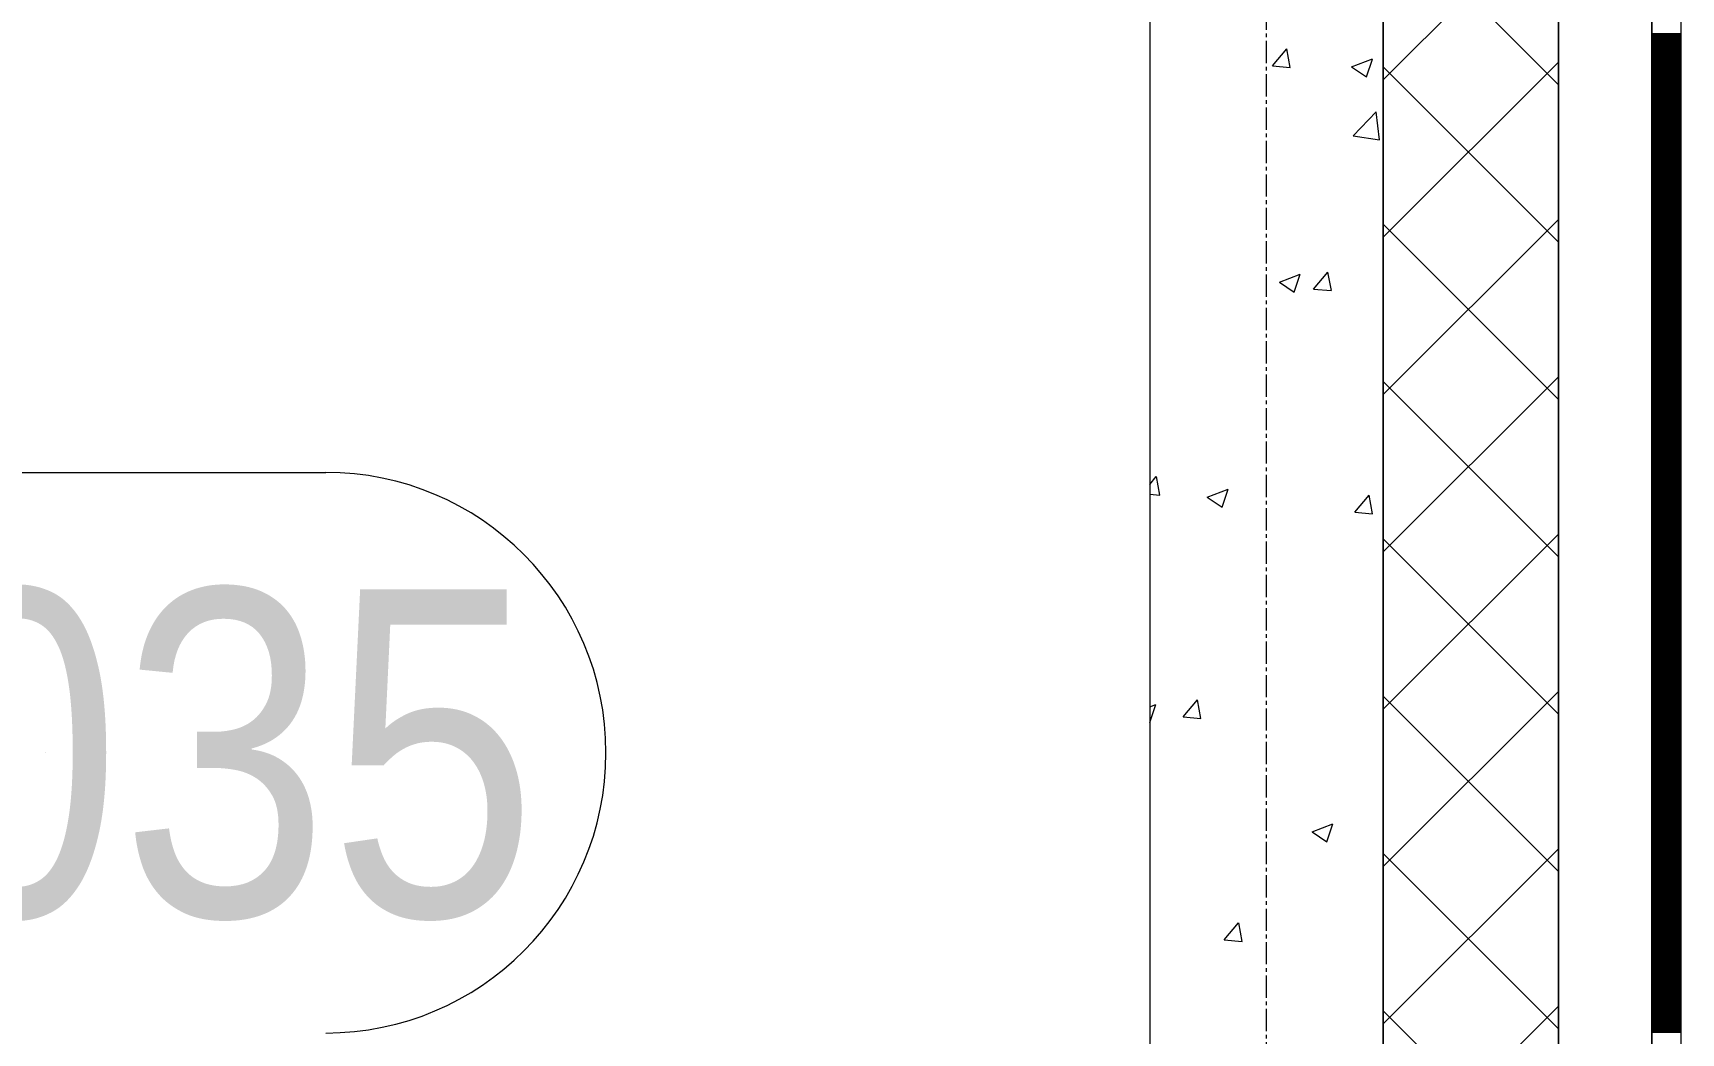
# Model space of a CAD drawing. Header units: millimetres. Extents: x -24360 to 609566, y -391049 to 148426.
# Drawn here: x 260589 to 262000, y -160594 to -159737 of the extents above; entities that cross this region are included whole.
import ezdxf
from ezdxf.enums import TextEntityAlignment as Align

# ---------------------------------------------------------------- set-up
doc = ezdxf.new("R2010")
doc.units = ezdxf.units.MM
doc.linetypes.add('CENTER2', pattern=[28.575, 19.05, -3.175, 3.175, -3.175])
for name, color, linetype, lineweight in [('АР_Area', 5, 'Continuous', 5), ('АР_Стены ПЕНОблок', 52, 'Continuous', 20), ('АР_Тонкая', 254, 'Continuous', 5), ('АР_Утеплитель', 31, 'Continuous', 0), ('АР_Штриховка', 8, 'Continuous', 0)]:
    doc.layers.add(name, color=color, linetype=linetype, lineweight=lineweight)
doc.layers.add('АР_Оси_РД_100', color=7, linetype='Continuous', lineweight=0, true_color=0x525252)
doc.styles.add('style1', font='ARIALN.TTF')

# ---------------------------------------------------------------- blocks, each defined once
blk = doc.blocks.new('MOK-МаркаПом_овал_ареал')
blk.add_line((-2.75, 3), (2.75, 3))
for centre, radius, start, end in [((2.75, 0), 3, 270, 90), ((-3.75, 0), 3.5, 0, 0.001)]:
    blk.add_arc(centre, radius, start, end)
at = {"color": 0, "style": 'style1'}
blk.add_attdef('АР-ПОМЕЩЕНИЕ:НОМЕР', text='', height=3.5, dxfattribs=at).set_placement((0, 0), align=Align.MIDDLE)

msp = doc.modelspace()

# ---------------------------------------------------------------- linework, layer by layer
at = {"layer": 'АР_Оси_РД_100', "linetype": 'CENTER2'}
for q in [(261645, -155721.321), (261645, -158150)]:
    msp.add_line((261645, -167650), q, dxfattribs=at)
at = {"layer": 'АР_Стены ПЕНОблок', "color": 18, "linetype": 'Continuous', "lineweight": 20, "true_color": 0x000000}
for p, q in [((261545, -158150), (261545, -168350)), ((261745, -168350), (261745, -158150))]:
    msp.add_line(p, q, dxfattribs=at)
at = {"layer": 'АР_Тонкая', "color": 18, "linetype": 'Continuous', "lineweight": 5, "true_color": 0x000000}
for p, q in [((261895, -158150), (261895, -168350)), ((261975, -168350), (261975, -158150)), ((261975, -158150), (261975, -168350)), ((262000, -168350), (262000, -158150))]:
    msp.add_line(p, q, dxfattribs=at)
at = {"layer": 'АР_Утеплитель', "color": 18, "linetype": 'Continuous', "lineweight": 0, "true_color": 0x000000}
for p, q in [((261745, -158150), (261745, -168350)), ((261895, -168350), (261895, -158150))]:
    msp.add_line(p, q, dxfattribs=at)
at = {"layer": 'АР_Штриховка', "color": 18, "linetype": 'Continuous', "lineweight": 0, "true_color": 0x000000}
for p, q in [((261745, -159777.663), (261895, -159627.663)), ((261895, -159781.806), (261745, -159631.806)), ((261975, -159738), (262000, -159738)), ((261975, -159739), (262000, -159739)), ((261975, -159740), (262000, -159740)), ((261975, -159741), (262000, -159741)), ((261975, -159742), (262000, -159742)), ((261975, -159743), (262000, -159743)), ((261975, -159744), (262000, -159744)), ((261975, -159745), (262000, -159745)), ((261975, -159746), (262000, -159746)), ((261975, -159747), (262000, -159747)), ((261650.047, -159765.699), (261662.292, -159751.106)), ((261665.315, -159767.012), (261662.378, -159751.091)), ((261717.883, -159766.576), (261735.667, -159759.749)), ((261730.501, -159775.147), (261735.651, -159759.798)), ((261975, -159748), (262000, -159748)), ((261975, -159749), (262000, -159749)), ((261975, -159750), (262000, -159750)), ((261975, -159751), (262000, -159751)), ((261975, -159752), (262000, -159752)), ((261975, -159753), (262000, -159753)), ((261975, -159754), (262000, -159754)), ((261975, -159755), (262000, -159755)), ((261975, -159756), (262000, -159756)), ((261975, -159757), (262000, -159757)), ((261975, -159758), (262000, -159758)), ((261975, -159759), (262000, -159759)), ((261975, -159760), (262000, -159760)), ((261975, -159761), (262000, -159761)), ((261975, -159762), (262000, -159762)), ((261650.047, -159765.7), (261665.229, -159767.028)), ((261717.861, -159766.623), (261730.496, -159775.145)), ((261745, -159912.367), (261895, -159762.367)), ((261895, -159916.51), (261745, -159766.51)), ((261975, -159763), (262000, -159763)), ((261975, -159764), (262000, -159764)), ((261975, -159765), (262000, -159765)), ((261975, -159766), (262000, -159766)), ((261975, -159767), (262000, -159767)), ((261975, -159768), (262000, -159768)), ((261975, -159769), (262000, -159769)), ((261975, -159770), (262000, -159770)), ((261975, -159771), (262000, -159771)), ((261975, -159772), (262000, -159772)), ((261975, -159773), (262000, -159773)), ((261975, -159774), (262000, -159774)), ((261975, -159775), (262000, -159775)), ((261975, -159776), (262000, -159776)), ((261975, -159777), (262000, -159777)), ((261975, -159778), (262000, -159778)), ((261975, -159779), (262000, -159779)), ((261975, -159780), (262000, -159780)), ((261975, -159781), (262000, -159781)), ((261975, -159782), (262000, -159782)), ((261975, -159783), (262000, -159783)), ((261975, -159784), (262000, -159784)), ((261975, -159785), (262000, -159785)), ((261975, -159786), (262000, -159786)), ((261975, -159787), (262000, -159787)), ((261975, -159788), (262000, -159788)), ((261975, -159789), (262000, -159789)), ((261975, -159790), (262000, -159790)), ((261975, -159791), (262000, -159791)), ((261975, -159792), (262000, -159792)), ((261975, -159793), (262000, -159793)), ((261975, -159794), (262000, -159794)), ((261975, -159795), (262000, -159795)), ((261975, -159796), (262000, -159796)), ((261975, -159797), (262000, -159797)), ((261975, -159798), (262000, -159798)), ((261975, -159799), (262000, -159799)), ((261975, -159800), (262000, -159800)), ((261975, -159801), (262000, -159801)), ((261975, -159802), (262000, -159802)), ((261975, -159803), (262000, -159803)), ((261975, -159804), (262000, -159804)), ((261719.233, -159825.521), (261739.017, -159804.902)), ((261741.847, -159829.022), (261739.041, -159804.899)), ((261975, -159805), (262000, -159805)), ((261975, -159806), (262000, -159806)), ((261975, -159807), (262000, -159807)), ((261975, -159808), (262000, -159808)), ((261975, -159809), (262000, -159809)), ((261975, -159810), (262000, -159810)), ((261975, -159811), (262000, -159811)), ((261975, -159812), (262000, -159812)), ((261975, -159813), (262000, -159813)), ((261975, -159814), (262000, -159814)), ((261975, -159815), (262000, -159815)), ((261975, -159816), (262000, -159816)), ((261975, -159817), (262000, -159817)), ((261975, -159818), (262000, -159818)), ((261719.251, -159825.559), (261741.84, -159829.062)), ((261975, -159819), (262000, -159819)), ((261975, -159820), (262000, -159820)), ((261975, -159821), (262000, -159821)), ((261975, -159822), (262000, -159822)), ((261975, -159823), (262000, -159823)), ((261975, -159824), (262000, -159824)), ((261975, -159825), (262000, -159825)), ((261975, -159826), (262000, -159826)), ((261975, -159827), (262000, -159827)), ((261975, -159828), (262000, -159828)), ((261975, -159829), (262000, -159829)), ((261975, -159830), (262000, -159830)), ((261975, -159831), (262000, -159831)), ((261975, -159832), (262000, -159832)), ((261975, -159833), (262000, -159833)), ((261975, -159834), (262000, -159834)), ((261975, -159835), (262000, -159835)), ((261975, -159836), (262000, -159836)), ((261975, -159837), (262000, -159837)), ((261975, -159838), (262000, -159838)), ((261975, -159839), (262000, -159839)), ((261975, -159840), (262000, -159840)), ((261975, -159841), (262000, -159841)), ((261975, -159842), (262000, -159842)), ((261975, -159843), (262000, -159843)), ((261975, -159844), (262000, -159844)), ((261975, -159845), (262000, -159845)), ((261975, -159846), (262000, -159846)), ((261975, -159847), (262000, -159847)), ((261975, -159848), (262000, -159848)), ((261975, -159849), (262000, -159849)), ((261975, -159850), (262000, -159850)), ((261975, -159851), (262000, -159851)), ((261975, -159852), (262000, -159852)), ((261975, -159853), (262000, -159853)), ((261975, -159854), (262000, -159854)), ((261975, -159855), (262000, -159855)), ((261975, -159856), (262000, -159856)), ((261975, -159857), (262000, -159857)), ((261975, -159858), (262000, -159858)), ((261975, -159859), (262000, -159859)), ((261975, -159860), (262000, -159860)), ((261975, -159861), (262000, -159861)), ((261975, -159862), (262000, -159862)), ((261975, -159863), (262000, -159863)), ((261975, -159864), (262000, -159864)), ((261975, -159865), (262000, -159865)), ((261975, -159866), (262000, -159866)), ((261975, -159867), (262000, -159867)), ((261975, -159868), (262000, -159868)), ((261975, -159869), (262000, -159869)), ((261975, -159870), (262000, -159870)), ((261975, -159871), (262000, -159871)), ((261975, -159872), (262000, -159872)), ((261975, -159873), (262000, -159873)), ((261975, -159874), (262000, -159874)), ((261975, -159875), (262000, -159875)), ((261975, -159876), (262000, -159876)), ((261975, -159877), (262000, -159877)), ((261975, -159878), (262000, -159878)), ((261975, -159879), (262000, -159879)), ((261975, -159880), (262000, -159880)), ((261975, -159881), (262000, -159881)), ((261975, -159882), (262000, -159882)), ((261975, -159883), (262000, -159883)), ((261975, -159884), (262000, -159884)), ((261975, -159885), (262000, -159885)), ((261975, -159886), (262000, -159886)), ((261975, -159887), (262000, -159887)), ((261975, -159888), (262000, -159888)), ((261975, -159889), (262000, -159889)), ((261745, -160047.07), (261895, -159897.07)), ((261895, -160051.214), (261745, -159901.214)), ((261975, -159890), (262000, -159890)), ((261975, -159891), (262000, -159891)), ((261975, -159892), (262000, -159892)), ((261975, -159893), (262000, -159893)), ((261975, -159894), (262000, -159894)), ((261975, -159895), (262000, -159895)), ((261975, -159896), (262000, -159896)), ((261975, -159897), (262000, -159897)), ((261975, -159898), (262000, -159898)), ((261975, -159899), (262000, -159899)), ((261975, -159900), (262000, -159900)), ((261975, -159901), (262000, -159901)), ((261975, -159902), (262000, -159902)), ((261975, -159903), (262000, -159903)), ((261975, -159904), (262000, -159904)), ((261975, -159905), (262000, -159905)), ((261975, -159906), (262000, -159906)), ((261975, -159907), (262000, -159907)), ((261975, -159908), (262000, -159908)), ((261975, -159909), (262000, -159909)), ((261975, -159910), (262000, -159910)), ((261975, -159911), (262000, -159911)), ((261975, -159912), (262000, -159912)), ((261975, -159913), (262000, -159913)), ((261975, -159914), (262000, -159914)), ((261975, -159915), (262000, -159915)), ((261975, -159916), (262000, -159916)), ((261975, -159917), (262000, -159917)), ((261975, -159918), (262000, -159918)), ((261975, -159919), (262000, -159919)), ((261975, -159920), (262000, -159920)), ((261975, -159921), (262000, -159921)), ((261975, -159922), (262000, -159922)), ((261975, -159923), (262000, -159923)), ((261975, -159924), (262000, -159924)), ((261975, -159925), (262000, -159925)), ((261975, -159926), (262000, -159926)), ((261975, -159927), (262000, -159927)), ((261975, -159928), (262000, -159928)), ((261975, -159929), (262000, -159929)), ((261975, -159930), (262000, -159930)), ((261975, -159931), (262000, -159931)), ((261656.081, -159950.764), (261673.865, -159943.937)), ((261668.698, -159959.335), (261673.849, -159943.986)), ((261685.29, -159956.756), (261697.535, -159942.162)), ((261700.558, -159958.069), (261697.621, -159942.148)), ((261975, -159932), (262000, -159932)), ((261975, -159933), (262000, -159933)), ((261975, -159934), (262000, -159934)), ((261975, -159935), (262000, -159935)), ((261975, -159936), (262000, -159936)), ((261975, -159937), (262000, -159937)), ((261975, -159938), (262000, -159938)), ((261975, -159939), (262000, -159939)), ((261975, -159940), (262000, -159940)), ((261975, -159941), (262000, -159941)), ((261975, -159942), (262000, -159942)), ((261975, -159943), (262000, -159943)), ((261975, -159944), (262000, -159944)), ((261975, -159945), (262000, -159945)), ((261656.059, -159950.811), (261668.694, -159959.333)), ((261685.29, -159956.757), (261700.472, -159958.085)), ((261975, -159946), (262000, -159946)), ((261975, -159947), (262000, -159947)), ((261975, -159948), (262000, -159948)), ((261975, -159949), (262000, -159949)), ((261975, -159950), (262000, -159950)), ((261975, -159951), (262000, -159951)), ((261975, -159952), (262000, -159952)), ((261975, -159953), (262000, -159953)), ((261975, -159954), (262000, -159954)), ((261975, -159955), (262000, -159955)), ((261975, -159956), (262000, -159956)), ((261975, -159957), (262000, -159957)), ((261975, -159958), (262000, -159958)), ((261975, -159959), (262000, -159959)), ((261975, -159960), (262000, -159960)), ((261975, -159961), (262000, -159961)), ((261975, -159962), (262000, -159962)), ((261975, -159963), (262000, -159963)), ((261975, -159964), (262000, -159964)), ((261975, -159965), (262000, -159965)), ((261975, -159966), (262000, -159966)), ((261975, -159967), (262000, -159967)), ((261975, -159968), (262000, -159968)), ((261975, -159969), (262000, -159969)), ((261975, -159970), (262000, -159970)), ((261975, -159971), (262000, -159971)), ((261975, -159972), (262000, -159972)), ((261975, -159973), (262000, -159973)), ((261975, -159974), (262000, -159974)), ((261975, -159975), (262000, -159975)), ((261975, -159976), (262000, -159976)), ((261975, -159977), (262000, -159977)), ((261975, -159978), (262000, -159978)), ((261975, -159979), (262000, -159979)), ((261975, -159980), (262000, -159980)), ((261975, -159981), (262000, -159981)), ((261975, -159982), (262000, -159982)), ((261975, -159983), (262000, -159983)), ((261975, -159984), (262000, -159984)), ((261975, -159985), (262000, -159985)), ((261975, -159986), (262000, -159986)), ((261975, -159987), (262000, -159987)), ((261975, -159988), (262000, -159988)), ((261975, -159989), (262000, -159989)), ((261975, -159990), (262000, -159990)), ((261975, -159991), (262000, -159991)), ((261975, -159992), (262000, -159992)), ((261975, -159993), (262000, -159993)), ((261975, -159994), (262000, -159994)), ((261975, -159995), (262000, -159995)), ((261975, -159996), (262000, -159996)), ((261975, -159997), (262000, -159997)), ((261975, -159998), (262000, -159998)), ((261975, -159999), (262000, -159999)), ((261975, -160000), (262000, -160000)), ((261975, -160001), (262000, -160001)), ((261975, -160002), (262000, -160002)), ((261975, -160003), (262000, -160003)), ((261975, -160004), (262000, -160004)), ((261975, -160005), (262000, -160005)), ((261975, -160006), (262000, -160006)), ((261975, -160007), (262000, -160007)), ((261975, -160008), (262000, -160008)), ((261975, -160009), (262000, -160009)), ((261975, -160010), (262000, -160010)), ((261975, -160011), (262000, -160011)), ((261975, -160012), (262000, -160012)), ((261975, -160013), (262000, -160013)), ((261975, -160014), (262000, -160014)), ((261975, -160015), (262000, -160015)), ((261975, -160016), (262000, -160016)), ((261975, -160017), (262000, -160017)), ((261975, -160018), (262000, -160018)), ((261975, -160019), (262000, -160019)), ((261975, -160020), (262000, -160020)), ((261975, -160021), (262000, -160021)), ((261975, -160022), (262000, -160022)), ((261975, -160023), (262000, -160023)), ((261975, -160024), (262000, -160024)), ((261975, -160025), (262000, -160025)), ((261975, -160026), (262000, -160026)), ((261975, -160027), (262000, -160027)), ((261975, -160028), (262000, -160028)), ((261975, -160029), (262000, -160029)), ((261975, -160030), (262000, -160030)), ((261745, -160181.774), (261895, -160031.774)), ((261895, -160185.918), (261745, -160035.918)), ((261975, -160031), (262000, -160031)), ((261975, -160032), (262000, -160032)), ((261975, -160033), (262000, -160033)), ((261975, -160034), (262000, -160034)), ((261975, -160035), (262000, -160035)), ((261975, -160036), (262000, -160036)), ((261975, -160037), (262000, -160037)), ((261975, -160038), (262000, -160038)), ((261975, -160039), (262000, -160039)), ((261975, -160040), (262000, -160040)), ((261975, -160041), (262000, -160041)), ((261975, -160042), (262000, -160042)), ((261975, -160043), (262000, -160043)), ((261975, -160044), (262000, -160044)), ((261975, -160045), (262000, -160045)), ((261975, -160046), (262000, -160046)), ((261975, -160047), (262000, -160047)), ((261975, -160048), (262000, -160048)), ((261975, -160049), (262000, -160049)), ((261975, -160050), (262000, -160050)), ((261975, -160051), (262000, -160051)), ((261975, -160052), (262000, -160052)), ((261975, -160053), (262000, -160053)), ((261975, -160054), (262000, -160054)), ((261975, -160055), (262000, -160055)), ((261975, -160056), (262000, -160056)), ((261975, -160057), (262000, -160057)), ((261975, -160058), (262000, -160058)), ((261975, -160059), (262000, -160059)), ((261975, -160060), (262000, -160060)), ((261975, -160061), (262000, -160061)), ((261975, -160062), (262000, -160062)), ((261975, -160063), (262000, -160063)), ((261975, -160064), (262000, -160064)), ((261975, -160065), (262000, -160065)), ((261975, -160066), (262000, -160066)), ((261975, -160067), (262000, -160067)), ((261975, -160068), (262000, -160068)), ((261975, -160069), (262000, -160069)), ((261975, -160070), (262000, -160070)), ((261975, -160071), (262000, -160071)), ((261975, -160072), (262000, -160072)), ((261975, -160073), (262000, -160073)), ((261975, -160074), (262000, -160074)), ((261975, -160075), (262000, -160075)), ((261975, -160076), (262000, -160076)), ((261975, -160077), (262000, -160077)), ((261975, -160078), (262000, -160078)), ((261975, -160079), (262000, -160079)), ((261975, -160080), (262000, -160080)), ((261975, -160081), (262000, -160081)), ((261975, -160082), (262000, -160082)), ((261975, -160083), (262000, -160083)), ((261975, -160084), (262000, -160084)), ((261975, -160085), (262000, -160085)), ((261975, -160086), (262000, -160086)), ((261975, -160087), (262000, -160087)), ((261975, -160088), (262000, -160088)), ((261975, -160089), (262000, -160089)), ((261975, -160090), (262000, -160090)), ((261975, -160091), (262000, -160091)), ((261975, -160092), (262000, -160092)), ((261975, -160093), (262000, -160093)), ((261975, -160094), (262000, -160094)), ((261975, -160095), (262000, -160095)), ((261975, -160096), (262000, -160096)), ((261975, -160097), (262000, -160097)), ((261975, -160098), (262000, -160098)), ((261975, -160099), (262000, -160099)), ((261975, -160100), (262000, -160100)), ((261975, -160101), (262000, -160101)), ((261975, -160102), (262000, -160102)), ((261975, -160103), (262000, -160103)), ((261975, -160104), (262000, -160104)), ((261975, -160105), (262000, -160105)), ((261975, -160106), (262000, -160106)), ((261975, -160107), (262000, -160107)), ((261975, -160108), (262000, -160108)), ((261975, -160109), (262000, -160109)), ((261975, -160110), (262000, -160110)), ((261975, -160111), (262000, -160111)), ((261975, -160112), (262000, -160112)), ((261975, -160113), (262000, -160113)), ((261975, -160114), (262000, -160114)), ((261545, -160123.947), (261550.594, -160117.28)), ((261553.616, -160133.187), (261550.68, -160117.266)), ((261594.279, -160134.952), (261612.063, -160128.125)), ((261606.896, -160143.523), (261612.047, -160128.174)), ((261975, -160115), (262000, -160115)), ((261975, -160116), (262000, -160116)), ((261975, -160117), (262000, -160117)), ((261975, -160118), (262000, -160118)), ((261975, -160119), (262000, -160119)), ((261975, -160120), (262000, -160120)), ((261975, -160121), (262000, -160121)), ((261975, -160122), (262000, -160122)), ((261975, -160123), (262000, -160123)), ((261975, -160124), (262000, -160124)), ((261975, -160125), (262000, -160125)), ((261975, -160126), (262000, -160126)), ((261975, -160127), (262000, -160127)), ((261975, -160128), (262000, -160128)), ((261975, -160129), (262000, -160129)), ((261545, -160132.457), (261553.531, -160133.203)), ((261594.257, -160134.999), (261606.892, -160143.521)), ((261720.534, -160147.812), (261732.779, -160133.219)), ((261735.801, -160149.126), (261732.864, -160133.205)), ((261975, -160130), (262000, -160130)), ((261975, -160131), (262000, -160131)), ((261975, -160132), (262000, -160132)), ((261975, -160133), (262000, -160133)), ((261975, -160134), (262000, -160134)), ((261975, -160135), (262000, -160135)), ((261975, -160136), (262000, -160136)), ((261975, -160137), (262000, -160137)), ((261975, -160138), (262000, -160138)), ((261975, -160139), (262000, -160139)), ((261975, -160140), (262000, -160140)), ((261975, -160141), (262000, -160141)), ((261975, -160142), (262000, -160142)), ((261975, -160143), (262000, -160143)), ((261720.533, -160147.814), (261735.715, -160149.142)), ((261975, -160144), (262000, -160144)), ((261975, -160145), (262000, -160145)), ((261975, -160146), (262000, -160146)), ((261975, -160147), (262000, -160147)), ((261975, -160148), (262000, -160148)), ((261975, -160149), (262000, -160149)), ((261975, -160150), (262000, -160150)), ((261975, -160151), (262000, -160151)), ((261975, -160152), (262000, -160152)), ((261975, -160153), (262000, -160153)), ((261975, -160154), (262000, -160154)), ((261975, -160155), (262000, -160155)), ((261975, -160156), (262000, -160156)), ((261975, -160157), (262000, -160157)), ((261745, -160316.478), (261895, -160166.478)), ((261895, -160320.622), (261745, -160170.622)), ((261975, -160158), (262000, -160158)), ((261975, -160159), (262000, -160159)), ((261975, -160160), (262000, -160160)), ((261975, -160161), (262000, -160161)), ((261975, -160162), (262000, -160162)), ((261975, -160163), (262000, -160163)), ((261975, -160164), (262000, -160164)), ((261975, -160165), (262000, -160165)), ((261975, -160166), (262000, -160166)), ((261975, -160167), (262000, -160167)), ((261975, -160168), (262000, -160168)), ((261975, -160169), (262000, -160169)), ((261975, -160170), (262000, -160170)), ((261975, -160171), (262000, -160171)), ((261975, -160172), (262000, -160172)), ((261975, -160173), (262000, -160173)), ((261975, -160174), (262000, -160174)), ((261975, -160175), (262000, -160175)), ((261975, -160176), (262000, -160176)), ((261975, -160177), (262000, -160177)), ((261975, -160178), (262000, -160178)), ((261975, -160179), (262000, -160179)), ((261975, -160180), (262000, -160180)), ((261975, -160181), (262000, -160181)), ((261975, -160182), (262000, -160182)), ((261975, -160183), (262000, -160183)), ((261975, -160184), (262000, -160184)), ((261975, -160185), (262000, -160185)), ((261975, -160186), (262000, -160186)), ((261975, -160187), (262000, -160187)), ((261975, -160188), (262000, -160188)), ((261975, -160189), (262000, -160189)), ((261975, -160190), (262000, -160190)), ((261975, -160191), (262000, -160191)), ((261975, -160192), (262000, -160192)), ((261975, -160193), (262000, -160193)), ((261975, -160194), (262000, -160194)), ((261975, -160195), (262000, -160195)), ((261975, -160196), (262000, -160196)), ((261975, -160197), (262000, -160197)), ((261975, -160198), (262000, -160198)), ((261975, -160199), (262000, -160199)), ((261975, -160200), (262000, -160200)), ((261975, -160201), (262000, -160201)), ((261975, -160202), (262000, -160202)), ((261975, -160203), (262000, -160203)), ((261975, -160204), (262000, -160204)), ((261975, -160205), (262000, -160205)), ((261975, -160206), (262000, -160206)), ((261975, -160207), (262000, -160207)), ((261975, -160208), (262000, -160208)), ((261975, -160209), (262000, -160209)), ((261975, -160210), (262000, -160210)), ((261975, -160211), (262000, -160211)), ((261975, -160212), (262000, -160212)), ((261975, -160213), (262000, -160213)), ((261975, -160214), (262000, -160214)), ((261975, -160215), (262000, -160215)), ((261975, -160216), (262000, -160216)), ((261975, -160217), (262000, -160217)), ((261975, -160218), (262000, -160218)), ((261975, -160219), (262000, -160219)), ((261975, -160220), (262000, -160220)), ((261975, -160221), (262000, -160221)), ((261975, -160222), (262000, -160222)), ((261975, -160223), (262000, -160223)), ((261975, -160224), (262000, -160224)), ((261975, -160225), (262000, -160225)), ((261975, -160226), (262000, -160226)), ((261975, -160227), (262000, -160227)), ((261975, -160228), (262000, -160228)), ((261975, -160229), (262000, -160229)), ((261975, -160230), (262000, -160230)), ((261975, -160231), (262000, -160231)), ((261975, -160232), (262000, -160232)), ((261975, -160233), (262000, -160233)), ((261975, -160234), (262000, -160234)), ((261975, -160235), (262000, -160235)), ((261975, -160236), (262000, -160236)), ((261975, -160237), (262000, -160237)), ((261975, -160238), (262000, -160238)), ((261975, -160239), (262000, -160239)), ((261975, -160240), (262000, -160240)), ((261975, -160241), (262000, -160241)), ((261975, -160242), (262000, -160242)), ((261975, -160243), (262000, -160243)), ((261975, -160244), (262000, -160244)), ((261975, -160245), (262000, -160245)), ((261975, -160246), (262000, -160246)), ((261975, -160247), (262000, -160247)), ((261975, -160248), (262000, -160248)), ((261975, -160249), (262000, -160249)), ((261975, -160250), (262000, -160250)), ((261975, -160251), (262000, -160251)), ((261975, -160252), (262000, -160252)), ((261975, -160253), (262000, -160253)), ((261975, -160254), (262000, -160254)), ((261975, -160255), (262000, -160255)), ((261975, -160256), (262000, -160256)), ((261975, -160257), (262000, -160257)), ((261975, -160258), (262000, -160258)), ((261975, -160259), (262000, -160259)), ((261975, -160260), (262000, -160260)), ((261975, -160261), (262000, -160261)), ((261975, -160262), (262000, -160262)), ((261975, -160263), (262000, -160263)), ((261975, -160264), (262000, -160264)), ((261975, -160265), (262000, -160265)), ((261975, -160266), (262000, -160266)), ((261975, -160267), (262000, -160267)), ((261975, -160268), (262000, -160268)), ((261975, -160269), (262000, -160269)), ((261975, -160270), (262000, -160270)), ((261975, -160271), (262000, -160271)), ((261975, -160272), (262000, -160272)), ((261975, -160273), (262000, -160273)), ((261975, -160274), (262000, -160274)), ((261975, -160275), (262000, -160275)), ((261975, -160276), (262000, -160276)), ((261975, -160277), (262000, -160277)), ((261975, -160278), (262000, -160278)), ((261975, -160279), (262000, -160279)), ((261975, -160280), (262000, -160280)), ((261975, -160281), (262000, -160281)), ((261975, -160282), (262000, -160282)), ((261975, -160283), (262000, -160283)), ((261975, -160284), (262000, -160284)), ((261975, -160285), (262000, -160285)), ((261975, -160286), (262000, -160286)), ((261975, -160287), (262000, -160287)), ((261975, -160288), (262000, -160288)), ((261975, -160289), (262000, -160289)), ((261975, -160290), (262000, -160290)), ((261975, -160291), (262000, -160291)), ((261975, -160292), (262000, -160292)), ((261975, -160293), (262000, -160293)), ((261975, -160294), (262000, -160294)), ((261975, -160295), (262000, -160295)), ((261975, -160296), (262000, -160296)), ((261975, -160297), (262000, -160297)), ((261975, -160298), (262000, -160298)), ((261545, -160314.333), (261550.261, -160312.313)), ((261545.094, -160327.711), (261550.245, -160312.362)), ((261573.592, -160322.93), (261585.837, -160308.337)), ((261588.859, -160324.244), (261585.922, -160308.323)), ((261745, -160451.182), (261895, -160301.182)), ((261895, -160455.326), (261745, -160305.326)), ((261975, -160299), (262000, -160299)), ((261975, -160300), (262000, -160300)), ((261975, -160301), (262000, -160301)), ((261975, -160302), (262000, -160302)), ((261975, -160303), (262000, -160303)), ((261975, -160304), (262000, -160304)), ((261975, -160305), (262000, -160305)), ((261975, -160306), (262000, -160306)), ((261975, -160307), (262000, -160307)), ((261975, -160308), (262000, -160308)), ((261975, -160309), (262000, -160309)), ((261975, -160310), (262000, -160310)), ((261975, -160311), (262000, -160311)), ((261975, -160312), (262000, -160312)), ((261573.592, -160322.931), (261588.774, -160324.26)), ((261975, -160313), (262000, -160313)), ((261975, -160314), (262000, -160314)), ((261975, -160315), (262000, -160315)), ((261975, -160316), (262000, -160316)), ((261975, -160317), (262000, -160317)), ((261975, -160318), (262000, -160318)), ((261975, -160319), (262000, -160319)), ((261975, -160320), (262000, -160320)), ((261975, -160321), (262000, -160321)), ((261975, -160322), (262000, -160322)), ((261975, -160323), (262000, -160323)), ((261975, -160324), (262000, -160324)), ((261975, -160325), (262000, -160325)), ((261975, -160326), (262000, -160326)), ((261545, -160327.648), (261545.09, -160327.709)), ((261975, -160327), (262000, -160327)), ((261975, -160328), (262000, -160328)), ((261975, -160329), (262000, -160329)), ((261975, -160330), (262000, -160330)), ((261975, -160331), (262000, -160331)), ((261975, -160332), (262000, -160332)), ((261975, -160333), (262000, -160333)), ((261975, -160334), (262000, -160334)), ((261975, -160335), (262000, -160335)), ((261975, -160336), (262000, -160336)), ((261975, -160337), (262000, -160337)), ((261975, -160338), (262000, -160338)), ((261975, -160339), (262000, -160339)), ((261975, -160340), (262000, -160340)), ((261975, -160341), (262000, -160341)), ((261975, -160342), (262000, -160342)), ((261975, -160343), (262000, -160343)), ((261975, -160344), (262000, -160344)), ((261975, -160345), (262000, -160345)), ((261975, -160346), (262000, -160346)), ((261975, -160347), (262000, -160347)), ((261975, -160348), (262000, -160348)), ((261975, -160349), (262000, -160349)), ((261975, -160350), (262000, -160350)), ((261975, -160351), (262000, -160351)), ((261975, -160352), (262000, -160352)), ((261975, -160353), (262000, -160353)), ((261975, -160354), (262000, -160354)), ((261975, -160355), (262000, -160355)), ((261975, -160356), (262000, -160356)), ((261975, -160357), (262000, -160357)), ((261975, -160358), (262000, -160358)), ((261975, -160359), (262000, -160359)), ((261975, -160360), (262000, -160360)), ((261975, -160361), (262000, -160361)), ((261975, -160362), (262000, -160362)), ((261975, -160363), (262000, -160363)), ((261975, -160364), (262000, -160364)), ((261975, -160365), (262000, -160365)), ((261975, -160366), (262000, -160366)), ((261975, -160367), (262000, -160367)), ((261975, -160368), (262000, -160368)), ((261975, -160369), (262000, -160369)), ((261975, -160370), (262000, -160370)), ((261975, -160371), (262000, -160371)), ((261975, -160372), (262000, -160372)), ((261975, -160373), (262000, -160373)), ((261975, -160374), (262000, -160374)), ((261975, -160375), (262000, -160375)), ((261975, -160376), (262000, -160376)), ((261975, -160377), (262000, -160377)), ((261975, -160378), (262000, -160378)), ((261975, -160379), (262000, -160379)), ((261975, -160380), (262000, -160380)), ((261975, -160381), (262000, -160381)), ((261975, -160382), (262000, -160382)), ((261975, -160383), (262000, -160383)), ((261975, -160384), (262000, -160384)), ((261975, -160385), (262000, -160385)), ((261975, -160386), (262000, -160386)), ((261975, -160387), (262000, -160387)), ((261975, -160388), (262000, -160388)), ((261975, -160389), (262000, -160389)), ((261975, -160390), (262000, -160390)), ((261975, -160391), (262000, -160391)), ((261975, -160392), (262000, -160392)), ((261975, -160393), (262000, -160393)), ((261975, -160394), (262000, -160394)), ((261975, -160395), (262000, -160395)), ((261975, -160396), (262000, -160396)), ((261975, -160397), (262000, -160397)), ((261975, -160398), (262000, -160398)), ((261975, -160399), (262000, -160399)), ((261975, -160400), (262000, -160400)), ((261975, -160401), (262000, -160401)), ((261975, -160402), (262000, -160402)), ((261975, -160403), (262000, -160403)), ((261975, -160404), (262000, -160404)), ((261975, -160405), (262000, -160405)), ((261975, -160406), (262000, -160406)), ((261975, -160407), (262000, -160407)), ((261975, -160408), (262000, -160408)), ((261975, -160409), (262000, -160409)), ((261975, -160410), (262000, -160410)), ((261975, -160411), (262000, -160411)), ((261684.07, -160421.452), (261696.704, -160429.974)), ((261684.091, -160421.405), (261701.876, -160414.578)), ((261696.709, -160429.976), (261701.859, -160414.627)), ((261975, -160412), (262000, -160412)), ((261975, -160413), (262000, -160413)), ((261975, -160414), (262000, -160414)), ((261975, -160415), (262000, -160415)), ((261975, -160416), (262000, -160416)), ((261975, -160417), (262000, -160417)), ((261975, -160418), (262000, -160418)), ((261975, -160419), (262000, -160419)), ((261975, -160420), (262000, -160420)), ((261975, -160421), (262000, -160421)), ((261975, -160422), (262000, -160422)), ((261975, -160423), (262000, -160423)), ((261975, -160424), (262000, -160424)), ((261975, -160425), (262000, -160425)), ((261745, -160585.886), (261895, -160435.886)), ((261975, -160426), (262000, -160426)), ((261975, -160427), (262000, -160427)), ((261975, -160428), (262000, -160428)), ((261975, -160429), (262000, -160429)), ((261975, -160430), (262000, -160430)), ((261975, -160431), (262000, -160431)), ((261975, -160432), (262000, -160432)), ((261975, -160433), (262000, -160433)), ((261975, -160434), (262000, -160434)), ((261975, -160435), (262000, -160435)), ((261975, -160436), (262000, -160436)), ((261975, -160437), (262000, -160437)), ((261975, -160438), (262000, -160438)), ((261975, -160439), (262000, -160439)), ((261895, -160590.029), (261745, -160440.029)), ((261975, -160440), (262000, -160440)), ((261975, -160441), (262000, -160441)), ((261975, -160442), (262000, -160442)), ((261975, -160443), (262000, -160443)), ((261975, -160444), (262000, -160444)), ((261975, -160445), (262000, -160445)), ((261975, -160446), (262000, -160446)), ((261975, -160447), (262000, -160447)), ((261975, -160448), (262000, -160448)), ((261975, -160449), (262000, -160449)), ((261975, -160450), (262000, -160450)), ((261975, -160451), (262000, -160451)), ((261975, -160452), (262000, -160452)), ((261975, -160453), (262000, -160453)), ((261975, -160454), (262000, -160454)), ((261975, -160455), (262000, -160455)), ((261975, -160456), (262000, -160456)), ((261975, -160457), (262000, -160457)), ((261975, -160458), (262000, -160458)), ((261975, -160459), (262000, -160459)), ((261975, -160460), (262000, -160460)), ((261975, -160461), (262000, -160461)), ((261975, -160462), (262000, -160462)), ((261975, -160463), (262000, -160463)), ((261975, -160464), (262000, -160464)), ((261975, -160465), (262000, -160465)), ((261975, -160466), (262000, -160466)), ((261975, -160467), (262000, -160467)), ((261975, -160468), (262000, -160468)), ((261975, -160469), (262000, -160469)), ((261975, -160470), (262000, -160470)), ((261975, -160471), (262000, -160471)), ((261975, -160472), (262000, -160472)), ((261975, -160473), (262000, -160473)), ((261975, -160474), (262000, -160474)), ((261975, -160475), (262000, -160475)), ((261975, -160476), (262000, -160476)), ((261975, -160477), (262000, -160477)), ((261975, -160478), (262000, -160478)), ((261975, -160479), (262000, -160479)), ((261975, -160480), (262000, -160480)), ((261975, -160481), (262000, -160481)), ((261975, -160482), (262000, -160482)), ((261975, -160483), (262000, -160483)), ((261975, -160484), (262000, -160484)), ((261975, -160485), (262000, -160485)), ((261975, -160486), (262000, -160486)), ((261975, -160487), (262000, -160487)), ((261975, -160488), (262000, -160488)), ((261975, -160489), (262000, -160489)), ((261975, -160490), (262000, -160490)), ((261975, -160491), (262000, -160491)), ((261975, -160492), (262000, -160492)), ((261975, -160493), (262000, -160493)), ((261975, -160494), (262000, -160494)), ((261975, -160495), (262000, -160495)), ((261975, -160496), (262000, -160496)), ((261608.836, -160513.987), (261621.081, -160499.394)), ((261624.102, -160515.301), (261621.165, -160499.38)), ((261975, -160497), (262000, -160497)), ((261975, -160498), (262000, -160498)), ((261975, -160499), (262000, -160499)), ((261975, -160500), (262000, -160500)), ((261975, -160501), (262000, -160501)), ((261975, -160502), (262000, -160502)), ((261975, -160503), (262000, -160503)), ((261975, -160504), (262000, -160504)), ((261975, -160505), (262000, -160505)), ((261975, -160506), (262000, -160506)), ((261975, -160507), (262000, -160507)), ((261975, -160508), (262000, -160508)), ((261975, -160509), (262000, -160509)), ((261975, -160510), (262000, -160510)), ((261608.836, -160513.988), (261624.018, -160515.317)), ((261975, -160511), (262000, -160511)), ((261975, -160512), (262000, -160512)), ((261975, -160513), (262000, -160513)), ((261975, -160514), (262000, -160514)), ((261975, -160515), (262000, -160515)), ((261975, -160516), (262000, -160516)), ((261975, -160517), (262000, -160517)), ((261975, -160518), (262000, -160518)), ((261975, -160519), (262000, -160519)), ((261975, -160520), (262000, -160520)), ((261975, -160521), (262000, -160521)), ((261975, -160522), (262000, -160522)), ((261975, -160523), (262000, -160523)), ((261975, -160524), (262000, -160524)), ((261975, -160525), (262000, -160525)), ((261975, -160526), (262000, -160526)), ((261975, -160527), (262000, -160527)), ((261975, -160528), (262000, -160528)), ((261975, -160529), (262000, -160529)), ((261975, -160530), (262000, -160530)), ((261975, -160531), (262000, -160531)), ((261975, -160532), (262000, -160532)), ((261975, -160533), (262000, -160533)), ((261975, -160534), (262000, -160534)), ((261975, -160535), (262000, -160535)), ((261975, -160536), (262000, -160536)), ((261975, -160537), (262000, -160537)), ((261975, -160538), (262000, -160538)), ((261975, -160539), (262000, -160539)), ((261975, -160540), (262000, -160540)), ((261975, -160541), (262000, -160541)), ((261975, -160542), (262000, -160542)), ((261975, -160543), (262000, -160543)), ((261975, -160544), (262000, -160544)), ((261975, -160545), (262000, -160545)), ((261975, -160546), (262000, -160546)), ((261975, -160547), (262000, -160547)), ((261975, -160548), (262000, -160548)), ((261975, -160549), (262000, -160549)), ((261975, -160550), (262000, -160550)), ((261975, -160551), (262000, -160551)), ((261975, -160552), (262000, -160552)), ((261975, -160553), (262000, -160553)), ((261975, -160554), (262000, -160554)), ((261975, -160555), (262000, -160555)), ((261975, -160556), (262000, -160556)), ((261975, -160557), (262000, -160557)), ((261975, -160558), (262000, -160558)), ((261975, -160559), (262000, -160559)), ((261975, -160560), (262000, -160560)), ((261975, -160561), (262000, -160561)), ((261975, -160562), (262000, -160562)), ((261975, -160563), (262000, -160563)), ((261975, -160564), (262000, -160564)), ((261975, -160565), (262000, -160565)), ((261975, -160566), (262000, -160566)), ((261745, -160720.59), (261895, -160570.59)), ((261895, -160724.733), (261745, -160574.733)), ((261975, -160567), (262000, -160567)), ((261975, -160568), (262000, -160568)), ((261975, -160569), (262000, -160569)), ((261975, -160570), (262000, -160570)), ((261975, -160571), (262000, -160571)), ((261975, -160572), (262000, -160572)), ((261975, -160573), (262000, -160573)), ((261975, -160574), (262000, -160574)), ((261975, -160575), (262000, -160575)), ((261975, -160576), (262000, -160576)), ((261975, -160577), (262000, -160577)), ((261975, -160578), (262000, -160578)), ((261975, -160579), (262000, -160579)), ((261975, -160580), (262000, -160580)), ((261975, -160581), (262000, -160581)), ((261975, -160582), (262000, -160582)), ((261975, -160583), (262000, -160583)), ((261975, -160584), (262000, -160584)), ((261975, -160585), (262000, -160585)), ((261975, -160586), (262000, -160586)), ((261975, -160587), (262000, -160587)), ((261975, -160588), (262000, -160588)), ((261975, -160589), (262000, -160589)), ((261975, -160590), (262000, -160590)), ((261975, -160591), (262000, -160591)), ((261975, -160592), (262000, -160592)), ((261975, -160593), (262000, -160593))]:
    msp.add_line(p, q, dxfattribs=at)

# ---------------------------------------------------------------- block references
at = {"layer": 'АР_Area', "color": 18, "linetype": 'Continuous', "lineweight": 5, "true_color": 0x000000}
ref = msp.add_blockref('MOK-МаркаПом_овал_ареал', (260619.262, -160353.654), dxfattribs=dict(at, xscale=80, yscale=80, zscale=80))
ref.add_attrib('АР-ПОМЕЩЕНИЕ:НОМЕР', '1.035', dxfattribs={"layer": '0', "color": 0, "height": 280, "style": 'style1'}).set_placement((260619.262, -160353.654), align=Align.MIDDLE)

doc.saveas('drawing.dxf')
